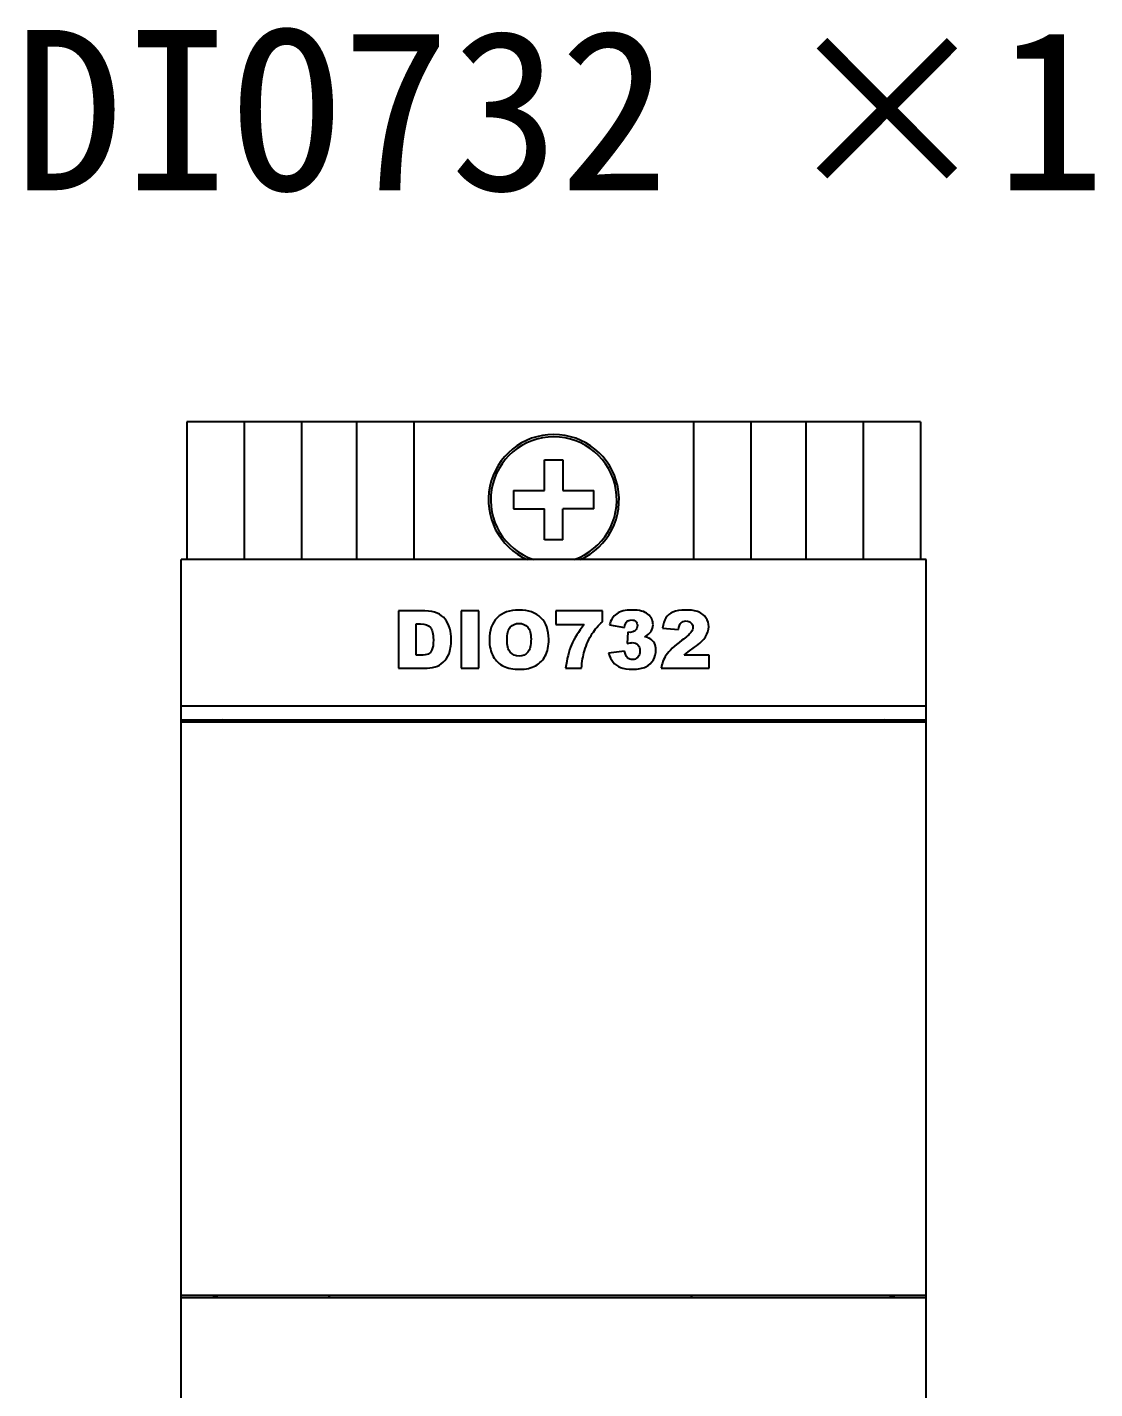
# Model space of a CAD drawing. Header units: millimetres. Extents: x 33 to 411, y -270 to 20.
# Drawn here: x 33 to 79.6, y -182.2 to -122.8 of the extents above; entities that cross this region are included whole.
import ezdxf
from ezdxf.enums import TextEntityAlignment as Align

# ---------------------------------------------------------------- set-up
doc = ezdxf.new("R2010")
doc.units = ezdxf.units.MM
for name, color, linetype in [('02___PRT_ALL_AXES', 7, 'Continuous'), ('03___PRT_ALL_CURVES', 7, 'Continuous'), ('TEXT_LABEL', 7, 'Continuous')]:
    doc.layers.add(name, color=color, linetype=linetype)
doc.styles.add('HZ_TEXT', font='simsun.ttc')

# ---------------------------------------------------------------- blocks, each defined once
blk = doc.blocks.new('MOD_DIO732')
at = {"color": 7, "linetype": 'Continuous'}
for p, q in [((0, 130), (0, 124)), ((32, 130), (32, 124)), ((15.6, 127), (15.6, 128.35)), ((15.6, 128.35), (16.4, 128.35)), ((16.4, 128.35), (16.4, 127)), ((14.25, 127), (14.25, 126.2)), ((14.25, 127), (15.6, 127)), ((16.4, 127), (17.75, 127)), ((17.75, 126.2), (17.75, 127)), ((14.25, 126.2), (15.6, 126.2)), ((15.6, 124.85), (15.6, 126.2)), ((16.4, 124.85), (16.4, 126.2)), ((17.75, 126.2), (16.4, 126.2)), ((16.4, 124.85), (15.6, 124.85)), ((-0.25, 6), (-0.25, 124)), ((32.25, 124), (-0.25, 124)), ((32.25, 6), (32.25, 124)), ((32.25, 117.6), (-0.25, 117.6)), ((-0.25, 117), (32.25, 117)), ((32.25, 116.9), (-0.25, 116.9)), ((-0.25, 91.9), (32.25, 91.9)), ((-0.25, 91.8), (32.25, 91.8))]:
    blk.add_line(p, q, dxfattribs=at)
at = {"color": 2, "linetype": 'Continuous'}
for p, q in [((15.455, 116.9), (15.555, 117)), ((31.261, 116.9), (31.361, 117)), ((6.161, 91.8), (6.261, 91.9)), ((21.966, 91.8), (22.066, 91.9))]:
    blk.add_line(p, q, dxfattribs=at)
at = {"color": 7, "linetype": 'Continuous'}
for centre, radius, start, end in [((16, 126.6), 2.85, 293.72033, 246.27967), ((16, 126.6), 2.75, 288.83959, 251.16041), ((1.55, 116), 1, 90, 114.45082), ((30.45, 116), 1, 65.54918, 90), ((1.55, 92.8), 1, 245.54918, 270), ((30.45, 92.8), 1, 270, 294.45082)]:
    blk.add_arc(centre, radius, start, end, dxfattribs=at)
at = {"layer": '02___PRT_ALL_AXES', "color": 7, "linetype": 'Continuous'}
for p, q in [((32, 130), (0, 130)), ((2.5, 130), (2.5, 124)), ((5, 130), (5, 124)), ((7.4, 130), (7.4, 124)), ((9.9, 130), (9.9, 124)), ((22.1, 130), (22.1, 124)), ((24.6, 130), (24.6, 124)), ((27, 130), (27, 124)), ((29.5, 130), (29.5, 124))]:
    blk.add_line(p, q, dxfattribs=at)
at = {"layer": '03___PRT_ALL_CURVES', "color": 4, "linetype": 'Continuous'}
for p, q in [((9.223, 121.75), (9.223, 119.25)), ((10.371, 121.75), (9.223, 121.75)), ((9.996, 119.818), (9.996, 121.184)), ((9.996, 121.184), (10.188, 121.184)), ((11.96, 121.75), (11.96, 119.25)), ((12.734, 121.75), (11.96, 121.75)), ((12.734, 119.25), (12.734, 121.75)), ((16.097, 121.75), (16.097, 121.163)), ((18.125, 121.75), (16.097, 121.75)), ((16.097, 121.163), (17.332, 121.163)), ((18.125, 121.281), (18.125, 121.75)), ((18.432, 121.145), (19.088, 121.027)), ((19.238, 120.826), (19.203, 120.329)), ((19.329, 120.817), (19.238, 120.826)), ((20.744, 120.995), (21.44, 120.938)), ((19.088, 120.002), (18.394, 119.91)), ((21.858, 119.967), (22.139, 120.171)), ((10.185, 119.818), (9.996, 119.818)), ((21.692, 119.816), (21.858, 119.967)), ((22.777, 119.816), (21.692, 119.816)), ((22.777, 119.25), (22.777, 119.816)), ((9.223, 119.25), (10.371, 119.25)), ((11.96, 119.25), (12.734, 119.25)), ((16.518, 119.25), (17.211, 119.25)), ((20.693, 119.25), (22.777, 119.25))]:
    blk.add_line(p, q, dxfattribs=at)
for points in [[(14.482, 121.793), (14.076, 121.793), (13.759, 121.678), (13.532, 121.452)], [(15.444, 121.457), (15.219, 121.68), (14.898, 121.793), (14.482, 121.793)], [(19.406, 121.793), (19.121, 121.793), (18.901, 121.736), (18.746, 121.625)], [(20.112, 121.609), (19.967, 121.731), (19.731, 121.793), (19.406, 121.793)], [(21.752, 121.793), (21.517, 121.793), (21.334, 121.762), (21.201, 121.704)], [(22.321, 121.708), (22.185, 121.764), (21.996, 121.793), (21.752, 121.793)], [(10.188, 121.184), (10.388, 121.184), (10.531, 121.134), (10.617, 121.036)], [(10.918, 121.658), (10.778, 121.719), (10.596, 121.75), (10.371, 121.75)], [(11.263, 121.393), (11.172, 121.508), (11.058, 121.597), (10.918, 121.658)], [(11.462, 120.993), (11.421, 121.145), (11.355, 121.278), (11.263, 121.393)], [(13.532, 121.452), (13.304, 121.223), (13.191, 120.906), (13.191, 120.498)], [(14.105, 121.042), (14.199, 121.151), (14.324, 121.208), (14.481, 121.208)], [(14.481, 121.208), (14.643, 121.208), (14.77, 121.153), (14.866, 121.044)], [(15.782, 120.519), (15.782, 120.921), (15.669, 121.233), (15.444, 121.457)], [(17.332, 121.163), (17.078, 120.848), (16.892, 120.553), (16.775, 120.277)], [(17.683, 120.764), (17.801, 120.948), (17.947, 121.121), (18.125, 121.281)], [(18.746, 121.625), (18.59, 121.513), (18.486, 121.353), (18.432, 121.145)], [(19.088, 121.027), (19.105, 121.15), (19.141, 121.237), (19.192, 121.286)], [(19.192, 121.286), (19.244, 121.336), (19.31, 121.361), (19.392, 121.361)], [(19.392, 121.361), (19.47, 121.361), (19.533, 121.337), (19.579, 121.292)], [(19.579, 121.292), (19.624, 121.247), (19.648, 121.186), (19.648, 121.111)], [(20.332, 121.151), (20.332, 121.336), (20.258, 121.487), (20.112, 121.609)], [(20.894, 121.452), (20.821, 121.342), (20.771, 121.189), (20.744, 120.995)], [(21.201, 121.704), (21.068, 121.646), (20.966, 121.561), (20.894, 121.452)], [(21.44, 120.938), (21.459, 121.078), (21.496, 121.177), (21.553, 121.233)], [(21.553, 121.233), (21.609, 121.288), (21.682, 121.317), (21.771, 121.317)], [(21.771, 121.317), (21.856, 121.317), (21.926, 121.29), (21.982, 121.235)], [(21.982, 121.235), (22.039, 121.18), (22.068, 121.116), (22.068, 121.041)], [(22.642, 121.452), (22.564, 121.568), (22.458, 121.653), (22.321, 121.708)], [(22.76, 121.064), (22.76, 121.208), (22.721, 121.336), (22.642, 121.452)], [(10.617, 121.036), (10.703, 120.938), (10.748, 120.758), (10.748, 120.493)], [(11.524, 120.509), (11.524, 120.679), (11.503, 120.839), (11.462, 120.993)], [(13.964, 120.495), (13.964, 120.749), (14.01, 120.931), (14.105, 121.042)], [(14.866, 121.044), (14.961, 120.935), (15.009, 120.764), (15.009, 120.529)], [(17.342, 120.013), (17.426, 120.289), (17.54, 120.539), (17.683, 120.764)], [(19.556, 120.904), (19.494, 120.846), (19.419, 120.817), (19.329, 120.817)], [(19.648, 121.111), (19.648, 121.03), (19.617, 120.962), (19.556, 120.904)], [(19.975, 120.628), (20.094, 120.693), (20.183, 120.769), (20.243, 120.858)], [(20.196, 120.544), (20.146, 120.575), (20.071, 120.604), (19.975, 120.628)], [(20.243, 120.858), (20.301, 120.945), (20.332, 121.042), (20.332, 121.151)], [(21.982, 120.818), (21.924, 120.739), (21.795, 120.623), (21.592, 120.473)], [(22.068, 121.041), (22.068, 120.969), (22.039, 120.896), (21.982, 120.818)], [(22.139, 120.171), (22.374, 120.336), (22.536, 120.488), (22.626, 120.628)], [(22.626, 120.628), (22.714, 120.766), (22.76, 120.911), (22.76, 121.064)], [(10.689, 120.059), (10.65, 119.97), (10.598, 119.907), (10.529, 119.871)], [(10.748, 120.493), (10.748, 120.292), (10.727, 120.147), (10.689, 120.059)], [(11.431, 119.886), (11.493, 120.033), (11.524, 120.241), (11.524, 120.509)], [(13.191, 120.498), (13.191, 120.205), (13.248, 119.963), (13.363, 119.768)], [(14.103, 119.951), (14.01, 120.06), (13.964, 120.242), (13.964, 120.495)], [(15.009, 120.529), (15.009, 120.249), (14.963, 120.055), (14.873, 119.948)], [(15.633, 119.799), (15.732, 119.987), (15.782, 120.225), (15.782, 120.519)], [(16.775, 120.277), (16.658, 120), (16.573, 119.658), (16.518, 119.25)], [(17.211, 119.25), (17.233, 119.543), (17.277, 119.797), (17.342, 120.013)], [(19.215, 119.71), (19.157, 119.765), (19.116, 119.862), (19.088, 120.002)], [(19.203, 120.329), (19.298, 120.357), (19.373, 120.37), (19.428, 120.37)], [(19.428, 120.37), (19.53, 120.37), (19.61, 120.338), (19.669, 120.275)], [(19.76, 120.005), (19.76, 119.891), (19.728, 119.801), (19.666, 119.733)], [(19.669, 120.275), (19.73, 120.21), (19.76, 120.121), (19.76, 120.005)], [(20.389, 120.341), (20.343, 120.425), (20.279, 120.493), (20.196, 120.544)], [(20.345, 119.624), (20.42, 119.756), (20.459, 119.896), (20.459, 120.043)], [(20.459, 120.043), (20.459, 120.159), (20.436, 120.258), (20.389, 120.341)], [(21.592, 120.473), (21.258, 120.225), (21.031, 120.011), (20.91, 119.83)], [(10.529, 119.871), (10.461, 119.835), (10.345, 119.818), (10.185, 119.818)], [(10.831, 119.318), (10.954, 119.351), (11.07, 119.417), (11.179, 119.516)], [(11.179, 119.516), (11.286, 119.615), (11.37, 119.739), (11.431, 119.886)], [(13.363, 119.768), (13.478, 119.574), (13.628, 119.431), (13.812, 119.341)], [(14.487, 119.785), (14.325, 119.785), (14.197, 119.84), (14.103, 119.951)], [(14.873, 119.948), (14.781, 119.838), (14.653, 119.785), (14.487, 119.785)], [(15.207, 119.363), (15.393, 119.467), (15.534, 119.612), (15.633, 119.799)], [(18.394, 119.91), (18.439, 119.753), (18.503, 119.623), (18.589, 119.521)], [(18.589, 119.521), (18.674, 119.419), (18.781, 119.34), (18.913, 119.288)], [(19.435, 119.63), (19.346, 119.63), (19.273, 119.656), (19.215, 119.71)], [(19.666, 119.733), (19.605, 119.664), (19.527, 119.63), (19.435, 119.63)], [(20.016, 119.315), (20.159, 119.386), (20.268, 119.49), (20.345, 119.624)], [(20.91, 119.83), (20.789, 119.649), (20.717, 119.455), (20.693, 119.25)], [(10.371, 119.25), (10.507, 119.25), (10.661, 119.272), (10.831, 119.318)], [(13.812, 119.341), (13.996, 119.252), (14.23, 119.207), (14.513, 119.207)], [(14.513, 119.207), (14.789, 119.207), (15.021, 119.259), (15.207, 119.363)], [(18.913, 119.288), (19.044, 119.235), (19.223, 119.207), (19.452, 119.207)], [(19.452, 119.207), (19.683, 119.207), (19.873, 119.245), (20.016, 119.315)]]:
    blk.add_open_spline(points, degree=3, dxfattribs=at)

msp = doc.modelspace()

# ---------------------------------------------------------------- block references
msp.add_blockref('MOD_DIO732', (40, -270))

# ---------------------------------------------------------------- texts
at = {"layer": 'TEXT_LABEL', "style": 'HZ_TEXT'}
msp.add_text('DIO732 ×1', height=7, dxfattribs=at).set_placement((56.25, -132), align=Align.BOTTOM_CENTER)

doc.saveas('drawing.dxf')
